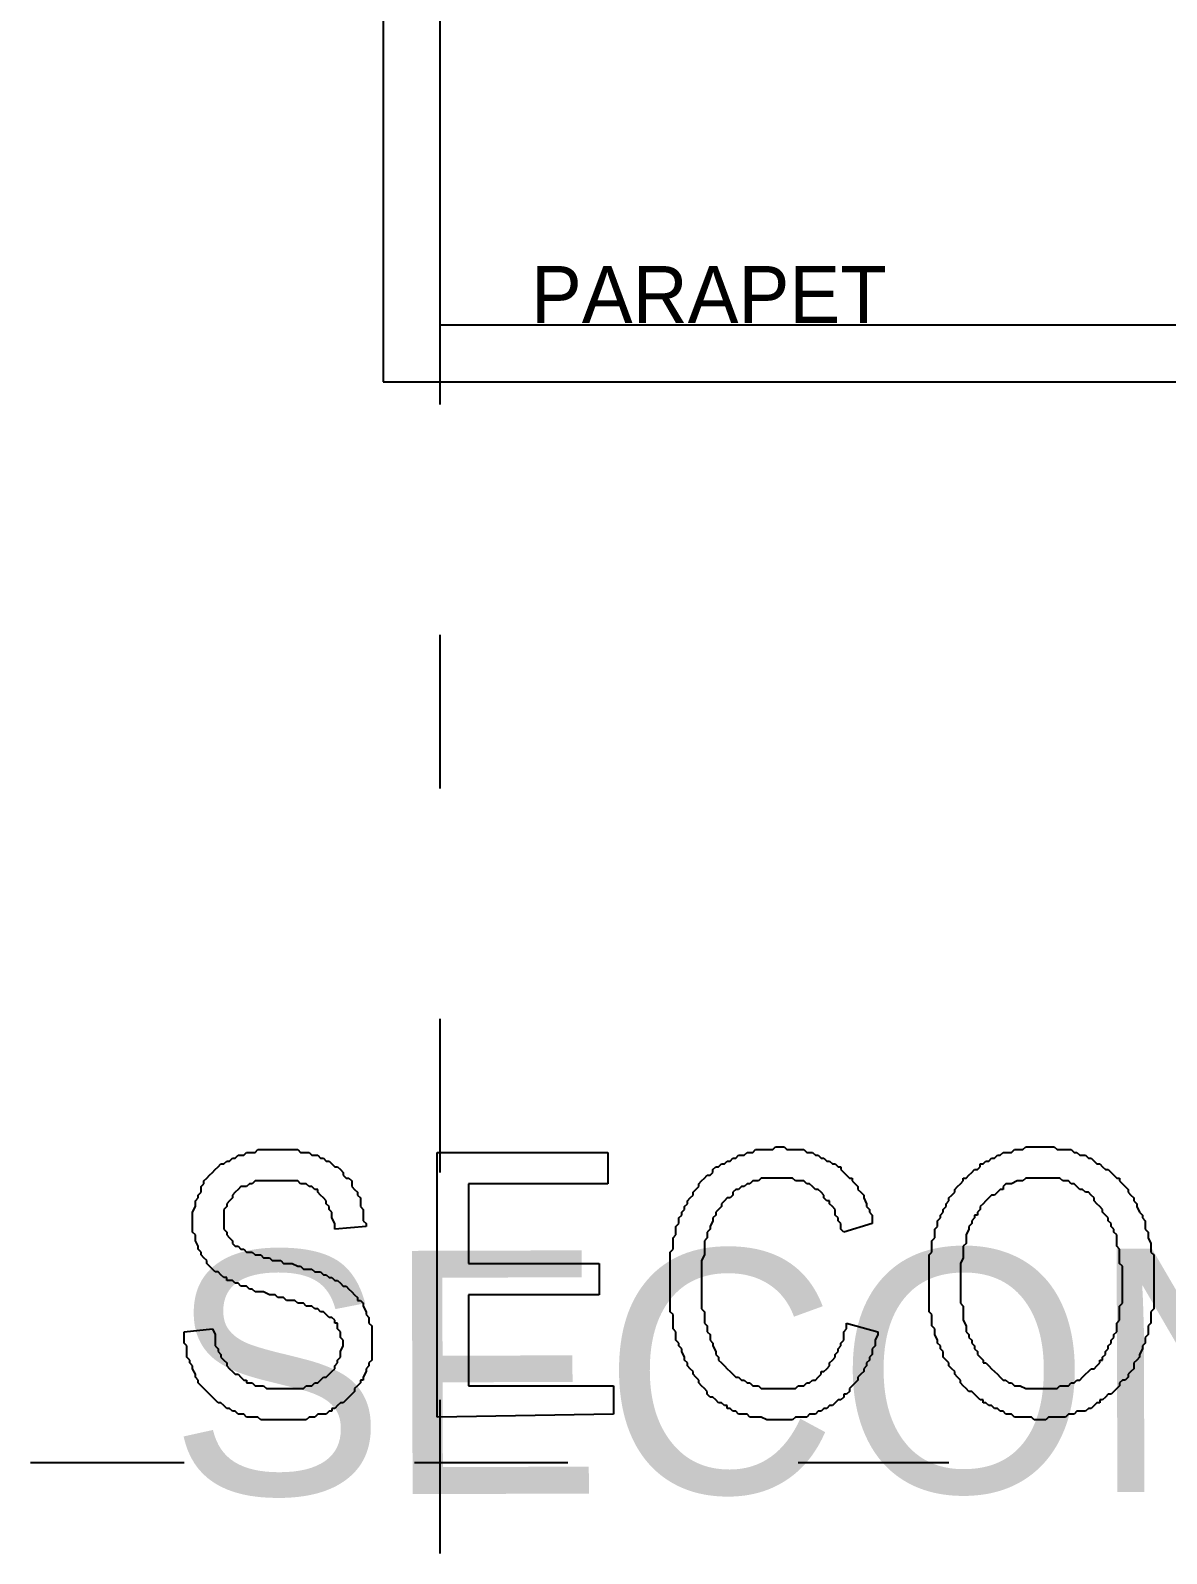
# Model space of a CAD drawing. Header units: millimetres. Extents: x 30 to 56197, y -4580 to 38782.
# Drawn here: x 4839 to 7190, y 5965 to 9116 of the extents above; entities that cross this region are included whole.
import ezdxf

# ---------------------------------------------------------------- set-up
doc = ezdxf.new("R2010")
doc.units = ezdxf.units.MM
doc.layers.add('A-ARCH-REF', color=8, linetype='CONTINUOUS')

msp = doc.modelspace()

# ---------------------------------------------------------------- linework, layer by layer
at = {"layer": 'A-ARCH-REF'}
for p, q in [((5568.5, 9442.4), (5568.5, 8389.1)), ((5686.2, 9442.4), (5686.2, 8506.8)), ((5686.2, 8659.8), (5686.2, 8342)), ((5686.2, 8506.8), (9387.5, 8506.8)), ((5568.5, 8389.1), (9511, 8389.1)), ((5686.2, 7865.4), (5686.2, 7547.6)), ((5686.2, 7071), (5686.2, 6753.3)), ((6374.7, 6800.3), (6380.6, 6806.2)), ((6380.6, 6806.2), (6386.5, 6806.2)), ((6386.5, 6806.2), (6392.3, 6806.2)), ((6392.3, 6806.2), (6398.2, 6806.2)), ((6398.2, 6806.2), (6404.1, 6800.3)), ((6892.5, 6800.3), (6898.4, 6806.2)), ((6898.4, 6806.2), (6904.3, 6806.2)), ((6904.3, 6806.2), (6916.1, 6806.2)), ((6916.1, 6806.2), (6921.9, 6806.2)), ((6921.9, 6806.2), (6927.8, 6806.2)), ((6927.8, 6806.2), (6939.6, 6806.2)), ((6939.6, 6806.2), (6945.5, 6806.2)), ((6945.5, 6806.2), (6951.4, 6806.2)), ((6951.4, 6806.2), (6957.2, 6806.2)), ((6957.2, 6806.2), (6963.1, 6800.3)), ((5239, 6770.9), (5244.9, 6776.8)), ((5244.9, 6776.8), (5250.8, 6776.8)), ((5250.8, 6776.8), (5256.7, 6782.7)), ((5256.7, 6782.7), (5262.6, 6782.7)), ((5262.6, 6782.7), (5268.4, 6788.6)), ((5268.4, 6788.6), (5274.3, 6788.6)), ((5274.3, 6788.6), (5280.2, 6788.6)), ((5280.2, 6788.6), (5286.1, 6794.4)), ((5286.1, 6794.4), (5292, 6794.4)), ((5292, 6794.4), (5303.7, 6794.4)), ((5303.7, 6794.4), (5309.6, 6800.3)), ((5309.6, 6800.3), (5315.5, 6800.3)), ((5315.5, 6800.3), (5321.4, 6800.3)), ((5321.4, 6800.3), (5327.3, 6800.3)), ((5327.3, 6800.3), (5333.2, 6800.3)), ((5333.2, 6800.3), (5344.9, 6800.3)), ((5344.9, 6800.3), (5356.7, 6800.3)), ((5356.7, 6800.3), (5362.6, 6800.3)), ((5362.6, 6800.3), (5368.5, 6800.3)), ((5368.5, 6800.3), (5374.4, 6800.3)), ((5374.4, 6800.3), (5380.2, 6800.3)), ((5380.2, 6800.3), (5392, 6800.3)), ((5392, 6800.3), (5397.9, 6794.4)), ((5397.9, 6794.4), (5403.8, 6794.4)), ((5403.8, 6794.4), (5409.7, 6794.4)), ((5409.7, 6794.4), (5415.5, 6794.4)), ((5415.5, 6794.4), (5421.4, 6788.6)), ((5421.4, 6788.6), (5427.3, 6788.6)), ((5427.3, 6788.6), (5433.2, 6788.6)), ((5433.2, 6788.6), (5439.1, 6782.7)), ((5439.1, 6782.7), (5445, 6782.7)), ((5445, 6782.7), (5450.9, 6776.8)), ((5450.9, 6776.8), (5456.7, 6776.8)), ((5456.7, 6776.8), (5462.6, 6770.9)), ((5680.3, 6247.2), (5680.3, 6794.4)), ((5680.3, 6794.4), (6033.4, 6794.4)), ((6033.4, 6794.4), (6033.4, 6729.7)), ((6274.7, 6770.9), (6280.5, 6776.8)), ((6280.5, 6776.8), (6286.4, 6776.8)), ((6286.4, 6776.8), (6292.3, 6782.7)), ((6292.3, 6782.7), (6298.2, 6782.7)), ((6298.2, 6782.7), (6304.1, 6788.6)), ((6304.1, 6788.6), (6310, 6788.6)), ((6310, 6788.6), (6315.9, 6788.6)), ((6315.9, 6788.6), (6321.7, 6794.4)), ((6321.7, 6794.4), (6327.6, 6794.4)), ((6327.6, 6794.4), (6333.5, 6794.4)), ((6333.5, 6794.4), (6339.4, 6800.3)), ((6339.4, 6800.3), (6345.3, 6800.3)), ((6345.3, 6800.3), (6351.2, 6800.3)), ((6351.2, 6800.3), (6362.9, 6800.3)), ((6362.9, 6800.3), (6368.8, 6800.3)), ((6368.8, 6800.3), (6374.7, 6800.3)), ((6404.1, 6800.3), (6410, 6800.3)), ((6410, 6800.3), (6421.8, 6800.3)), ((6421.8, 6800.3), (6427.7, 6800.3)), ((6427.7, 6800.3), (6433.5, 6800.3)), ((6433.5, 6800.3), (6439.4, 6800.3)), ((6439.4, 6800.3), (6445.3, 6794.4)), ((6445.3, 6794.4), (6451.2, 6794.4)), ((6451.2, 6794.4), (6457.1, 6794.4)), ((6457.1, 6794.4), (6463, 6788.6)), ((6463, 6788.6), (6468.8, 6788.6)), ((6468.8, 6788.6), (6474.7, 6782.7)), ((6474.7, 6782.7), (6480.6, 6782.7)), ((6480.6, 6782.7), (6486.5, 6776.8)), ((6486.5, 6776.8), (6492.4, 6776.8)), ((6492.4, 6776.8), (6498.3, 6770.9)), ((6810.1, 6770.9), (6816, 6776.8)), ((6816, 6776.8), (6821.9, 6776.8)), ((6821.9, 6776.8), (6827.8, 6782.7)), ((6827.8, 6782.7), (6833.7, 6782.7)), ((6833.7, 6782.7), (6839.6, 6788.6)), ((6839.6, 6788.6), (6845.4, 6788.6)), ((6845.4, 6788.6), (6851.3, 6794.4)), ((6851.3, 6794.4), (6857.2, 6794.4)), ((6857.2, 6794.4), (6869, 6794.4)), ((6869, 6794.4), (6874.9, 6800.3)), ((6874.9, 6800.3), (6880.7, 6800.3)), ((6880.7, 6800.3), (6886.6, 6800.3)), ((6886.6, 6800.3), (6892.5, 6800.3)), ((6963.1, 6800.3), (6969, 6800.3)), ((6969, 6800.3), (6980.8, 6800.3)), ((6980.8, 6800.3), (6986.7, 6800.3)), ((6986.7, 6800.3), (6992.5, 6800.3)), ((6992.5, 6800.3), (6998.4, 6794.4)), ((6998.4, 6794.4), (7004.3, 6794.4)), ((7004.3, 6794.4), (7010.2, 6788.6)), ((7010.2, 6788.6), (7016.1, 6788.6)), ((7016.1, 6788.6), (7022, 6788.6)), ((7022, 6788.6), (7027.9, 6782.7)), ((7027.9, 6782.7), (7033.7, 6782.7)), ((7033.7, 6782.7), (7039.6, 6776.8)), ((7039.6, 6776.8), (7045.5, 6770.9)), ((5203.7, 6741.5), (5209.6, 6747.4)), ((5209.6, 6747.4), (5215.5, 6753.3)), ((5215.5, 6753.3), (5221.4, 6759.1)), ((5221.4, 6759.1), (5227.2, 6765)), ((5227.2, 6765), (5233.1, 6770.9)), ((5233.1, 6770.9), (5239, 6770.9)), ((5462.6, 6770.9), (5468.5, 6765)), ((5468.5, 6765), (5474.4, 6765)), ((5474.4, 6765), (5480.3, 6759.1)), ((5480.3, 6759.1), (5486.2, 6753.3)), ((5486.2, 6753.3), (5486.2, 6747.4)), ((5486.2, 6747.4), (5492, 6741.5)), ((6233.5, 6741.5), (6239.4, 6747.4)), ((6239.4, 6747.4), (6245.2, 6747.4)), ((6245.2, 6747.4), (6251.1, 6753.3)), ((6251.1, 6759.1), (6257, 6765)), ((6251.1, 6753.3), (6251.1, 6759.1)), ((6257, 6765), (6262.9, 6765)), ((6262.9, 6765), (6268.8, 6770.9)), ((6268.8, 6770.9), (6274.7, 6770.9)), ((6498.3, 6770.9), (6504.1, 6770.9)), ((6504.1, 6770.9), (6510, 6765)), ((6510, 6765), (6515.9, 6765)), ((6515.9, 6765), (6515.9, 6759.1)), ((6515.9, 6759.1), (6521.8, 6753.3)), ((6521.8, 6753.3), (6527.7, 6747.4)), ((6527.7, 6747.4), (6533.6, 6741.5)), ((6774.8, 6741.5), (6780.7, 6747.4)), ((6780.7, 6747.4), (6786.6, 6753.3)), ((6786.6, 6753.3), (6792.5, 6759.1)), ((6792.5, 6759.1), (6798.4, 6759.1)), ((6798.4, 6759.1), (6804.3, 6765)), ((6804.3, 6765), (6804.3, 6770.9)), ((6804.3, 6770.9), (6810.1, 6770.9)), ((7045.5, 6770.9), (7051.4, 6770.9)), ((7051.4, 6770.9), (7057.3, 6765)), ((7057.3, 6765), (7063.2, 6759.1)), ((7063.2, 6759.1), (7069, 6759.1)), ((7069, 6759.1), (7074.9, 6753.3)), ((7074.9, 6753.3), (7080.8, 6747.4)), ((7080.8, 6747.4), (7086.7, 6741.5)), ((5186.1, 6706.2), (5191.9, 6712.1)), ((5191.9, 6723.8), (5197.8, 6729.7)), ((5191.9, 6712.1), (5191.9, 6723.8)), ((5197.8, 6735.6), (5203.7, 6741.5)), ((5197.8, 6729.7), (5197.8, 6735.6)), ((5262.6, 6712.1), (5256.7, 6706.2)), ((5268.4, 6717.9), (5262.6, 6712.1)), ((5274.3, 6723.8), (5268.4, 6717.9)), ((5280.2, 6723.8), (5274.3, 6723.8)), ((5286.1, 6723.8), (5280.2, 6723.8)), ((5292, 6729.7), (5286.1, 6723.8)), ((5297.9, 6729.7), (5292, 6729.7)), ((5303.7, 6735.6), (5297.9, 6729.7)), ((5309.6, 6735.6), (5303.7, 6735.6)), ((5315.5, 6735.6), (5309.6, 6735.6)), ((5327.3, 6735.6), (5315.5, 6735.6)), ((5333.2, 6735.6), (5327.3, 6735.6)), ((5339.1, 6735.6), (5333.2, 6735.6)), ((5350.8, 6735.6), (5339.1, 6735.6)), ((5356.7, 6735.6), (5350.8, 6735.6)), ((5362.6, 6735.6), (5356.7, 6735.6)), ((5368.5, 6735.6), (5362.6, 6735.6)), ((5380.2, 6735.6), (5368.5, 6735.6)), ((5386.1, 6735.6), (5380.2, 6735.6)), ((5392, 6735.6), (5386.1, 6735.6)), ((5397.9, 6729.7), (5392, 6735.6)), ((5403.8, 6729.7), (5397.9, 6729.7)), ((5409.7, 6729.7), (5403.8, 6729.7)), ((5415.5, 6723.8), (5409.7, 6729.7)), ((5421.4, 6723.8), (5415.5, 6723.8)), ((5427.3, 6717.9), (5421.4, 6723.8)), ((5433.2, 6717.9), (5427.3, 6717.9)), ((5433.2, 6712.1), (5433.2, 6717.9)), ((5439.1, 6706.2), (5433.2, 6712.1)), ((5492, 6741.5), (5497.9, 6741.5)), ((5497.9, 6741.5), (5503.8, 6735.6)), ((5503.8, 6735.6), (5503.8, 6729.7)), ((5503.8, 6729.7), (5503.8, 6723.8)), ((5503.8, 6723.8), (5509.7, 6717.9)), ((5509.7, 6717.9), (5515.6, 6712.1)), ((5515.6, 6712.1), (5515.6, 6706.2)), ((6033.4, 6729.7), (5745.1, 6729.7)), ((5745.1, 6729.7), (5745.1, 6565)), ((6209.9, 6712.1), (6215.8, 6717.9)), ((6209.9, 6706.2), (6209.9, 6712.1)), ((6215.8, 6717.9), (6221.7, 6723.8)), ((6221.7, 6729.7), (6227.6, 6735.6)), ((6221.7, 6723.8), (6221.7, 6729.7)), ((6227.6, 6735.6), (6233.5, 6741.5)), ((6298.2, 6717.9), (6292.3, 6712.1)), ((6292.3, 6712.1), (6292.3, 6706.2)), ((6304.1, 6717.9), (6298.2, 6717.9)), ((6310, 6723.8), (6304.1, 6717.9)), ((6315.9, 6723.8), (6310, 6723.8)), ((6321.7, 6729.7), (6315.9, 6723.8)), ((6327.6, 6729.7), (6321.7, 6729.7)), ((6333.5, 6735.6), (6327.6, 6729.7)), ((6339.4, 6735.6), (6333.5, 6735.6)), ((6345.3, 6735.6), (6339.4, 6735.6)), ((6351.2, 6741.5), (6345.3, 6735.6)), ((6362.9, 6741.5), (6351.2, 6741.5)), ((6368.8, 6741.5), (6362.9, 6741.5)), ((6374.7, 6741.5), (6368.8, 6741.5)), ((6380.6, 6741.5), (6374.7, 6741.5)), ((6386.5, 6741.5), (6380.6, 6741.5)), ((6398.2, 6741.5), (6386.5, 6741.5)), ((6404.1, 6741.5), (6398.2, 6741.5)), ((6410, 6741.5), (6404.1, 6741.5)), ((6415.9, 6741.5), (6410, 6741.5)), ((6421.8, 6735.6), (6415.9, 6741.5)), ((6427.7, 6735.6), (6421.8, 6735.6)), ((6439.4, 6735.6), (6427.7, 6735.6)), ((6445.3, 6729.7), (6439.4, 6735.6)), ((6451.2, 6729.7), (6445.3, 6729.7)), ((6457.1, 6723.8), (6451.2, 6729.7)), ((6463, 6717.9), (6457.1, 6723.8)), ((6468.8, 6717.9), (6463, 6717.9)), ((6474.7, 6712.1), (6468.8, 6717.9)), ((6480.6, 6706.2), (6474.7, 6712.1)), ((6533.6, 6741.5), (6539.5, 6741.5)), ((6539.5, 6741.5), (6539.5, 6735.6)), ((6539.5, 6735.6), (6545.3, 6729.7)), ((6545.3, 6729.7), (6551.2, 6723.8)), ((6551.2, 6723.8), (6551.2, 6717.9)), ((6551.2, 6717.9), (6557.1, 6712.1)), ((6557.1, 6712.1), (6563, 6706.2)), ((6745.4, 6706.2), (6751.3, 6712.1)), ((6751.3, 6717.9), (6757.2, 6723.8)), ((6751.3, 6712.1), (6751.3, 6717.9)), ((6757.2, 6723.8), (6763.1, 6729.7)), ((6763.1, 6729.7), (6768.9, 6735.6)), ((6768.9, 6735.6), (6768.9, 6741.5)), ((6768.9, 6741.5), (6774.8, 6741.5)), ((6839.6, 6712.1), (6833.7, 6706.2)), ((6845.4, 6717.9), (6839.6, 6712.1)), ((6851.3, 6717.9), (6845.4, 6717.9)), ((6857.2, 6729.7), (6851.3, 6723.8)), ((6851.3, 6723.8), (6851.3, 6717.9)), ((6863.1, 6729.7), (6857.2, 6729.7)), ((6869, 6729.7), (6863.1, 6729.7)), ((6880.7, 6735.6), (6869, 6729.7)), ((6886.6, 6735.6), (6880.7, 6735.6)), ((6892.5, 6735.6), (6886.6, 6735.6)), ((6898.4, 6741.5), (6892.5, 6735.6)), ((6904.3, 6741.5), (6898.4, 6741.5)), ((6910.2, 6741.5), (6904.3, 6741.5)), ((6916.1, 6741.5), (6910.2, 6741.5)), ((6921.9, 6741.5), (6916.1, 6741.5)), ((6927.8, 6741.5), (6921.9, 6741.5)), ((6933.7, 6741.5), (6927.8, 6741.5)), ((6939.6, 6741.5), (6933.7, 6741.5)), ((6951.4, 6741.5), (6939.6, 6741.5)), ((6957.2, 6741.5), (6951.4, 6741.5)), ((6963.1, 6741.5), (6957.2, 6741.5)), ((6969, 6741.5), (6963.1, 6741.5)), ((6974.9, 6735.6), (6969, 6741.5)), ((6980.8, 6735.6), (6974.9, 6735.6)), ((6986.7, 6735.6), (6980.8, 6735.6)), ((6992.5, 6729.7), (6986.7, 6735.6)), ((6998.4, 6729.7), (6992.5, 6729.7)), ((7004.3, 6723.8), (6998.4, 6729.7)), ((7010.2, 6717.9), (7004.3, 6723.8)), ((7016.1, 6717.9), (7010.2, 6717.9)), ((7022, 6712.1), (7016.1, 6717.9)), ((7027.9, 6712.1), (7022, 6712.1)), ((7033.7, 6706.2), (7027.9, 6712.1)), ((7086.7, 6741.5), (7092.6, 6741.5)), ((7092.6, 6741.5), (7092.6, 6735.6)), ((7092.6, 6735.6), (7098.5, 6729.7)), ((7098.5, 6729.7), (7104.4, 6723.8)), ((7104.4, 6723.8), (7110.2, 6717.9)), ((7110.2, 6717.9), (7110.2, 6712.1)), ((7110.2, 6712.1), (7116.1, 6706.2)), ((5174.3, 6670.9), (5180.2, 6682.6)), ((5180.2, 6694.4), (5186.1, 6700.3)), ((5180.2, 6688.5), (5180.2, 6694.4)), ((5180.2, 6682.6), (5180.2, 6688.5)), ((5186.1, 6700.3), (5186.1, 6706.2)), ((5244.9, 6682.6), (5239, 6676.8)), ((5250.8, 6694.4), (5244.9, 6688.5)), ((5244.9, 6688.5), (5244.9, 6682.6)), ((5256.7, 6700.3), (5250.8, 6694.4)), ((5256.7, 6706.2), (5256.7, 6700.3)), ((5445, 6700.3), (5439.1, 6706.2)), ((5450.9, 6694.4), (5445, 6700.3)), ((5450.9, 6688.5), (5450.9, 6694.4)), ((5456.7, 6682.6), (5450.9, 6688.5)), ((5456.7, 6676.8), (5456.7, 6682.6)), ((5515.6, 6706.2), (5521.5, 6700.3)), ((5521.5, 6700.3), (5521.5, 6694.4)), ((5521.5, 6694.4), (5521.5, 6682.6)), ((5521.5, 6682.6), (5527.4, 6676.8)), ((6192.3, 6682.6), (6198.2, 6688.5)), ((6192.3, 6676.8), (6192.3, 6682.6)), ((6198.2, 6694.4), (6204, 6700.3)), ((6198.2, 6688.5), (6198.2, 6694.4)), ((6204, 6700.3), (6209.9, 6706.2)), ((6268.8, 6682.6), (6262.9, 6676.8)), ((6274.7, 6694.4), (6268.8, 6688.5)), ((6268.8, 6688.5), (6268.8, 6682.6)), ((6280.5, 6700.3), (6274.7, 6694.4)), ((6286.4, 6700.3), (6280.5, 6700.3)), ((6292.3, 6706.2), (6286.4, 6700.3)), ((6480.6, 6700.3), (6480.6, 6706.2)), ((6486.5, 6694.4), (6480.6, 6700.3)), ((6492.4, 6694.4), (6486.5, 6694.4)), ((6492.4, 6688.5), (6492.4, 6694.4)), ((6498.3, 6682.6), (6492.4, 6688.5)), ((6504.1, 6676.8), (6498.3, 6682.6)), ((6563, 6706.2), (6563, 6700.3)), ((6563, 6700.3), (6568.9, 6688.5)), ((6568.9, 6688.5), (6568.9, 6682.6)), ((6568.9, 6682.6), (6574.8, 6676.8)), ((6727.8, 6676.8), (6733.6, 6682.6)), ((6733.6, 6688.5), (6739.5, 6694.4)), ((6733.6, 6682.6), (6733.6, 6688.5)), ((6739.5, 6700.3), (6745.4, 6706.2)), ((6739.5, 6694.4), (6739.5, 6700.3)), ((6810.1, 6688.5), (6804.3, 6682.6)), ((6804.3, 6682.6), (6804.3, 6676.8)), ((6816, 6694.4), (6810.1, 6688.5)), ((6821.9, 6700.3), (6816, 6694.4)), ((6827.8, 6706.2), (6821.9, 6700.3)), ((6833.7, 6706.2), (6827.8, 6706.2)), ((7039.6, 6700.3), (7033.7, 6706.2)), ((7039.6, 6694.4), (7039.6, 6700.3)), ((7045.5, 6688.5), (7039.6, 6694.4)), ((7051.4, 6682.6), (7045.5, 6688.5)), ((7057.3, 6676.8), (7051.4, 6682.6)), ((7116.1, 6706.2), (7122, 6700.3)), ((7122, 6700.3), (7122, 6694.4)), ((7122, 6694.4), (7127.9, 6688.5)), ((7127.9, 6688.5), (7127.9, 6682.6)), ((7127.9, 6682.6), (7133.8, 6670.9)), ((5174.3, 6665), (5174.3, 6670.9)), ((5174.3, 6659.1), (5174.3, 6665)), ((5174.3, 6653.2), (5174.3, 6659.1)), ((5174.3, 6647.3), (5174.3, 6653.2)), ((5239, 6676.8), (5239, 6670.9)), ((5239, 6670.9), (5239, 6665)), ((5239, 6665), (5239, 6659.1)), ((5239, 6659.1), (5239, 6653.2)), ((5239, 6653.2), (5239, 6647.3)), ((5462.6, 6670.9), (5456.7, 6676.8)), ((5462.6, 6665), (5462.6, 6670.9)), ((5462.6, 6659.1), (5462.6, 6665)), ((5468.5, 6647.3), (5462.6, 6659.1)), ((5527.4, 6676.8), (5527.4, 6670.9)), ((5527.4, 6670.9), (5527.4, 6665)), ((5527.4, 6665), (5527.4, 6653.2)), ((5527.4, 6653.2), (5533.2, 6647.3)), ((6180.5, 6659.1), (6186.4, 6665)), ((6180.5, 6653.2), (6180.5, 6659.1)), ((6180.5, 6647.3), (6180.5, 6653.2)), ((6186.4, 6670.9), (6192.3, 6676.8)), ((6186.4, 6665), (6186.4, 6670.9)), ((6251.1, 6653.2), (6245.2, 6641.5)), ((6257, 6665), (6251.1, 6659.1)), ((6251.1, 6659.1), (6251.1, 6653.2)), ((6262.9, 6676.8), (6257, 6670.9)), ((6257, 6670.9), (6257, 6665)), ((6504.1, 6665), (6504.1, 6676.8)), ((6510, 6659.1), (6504.1, 6665)), ((6510, 6653.2), (6510, 6659.1)), ((6515.9, 6647.3), (6510, 6653.2)), ((6574.8, 6676.8), (6574.8, 6670.9)), ((6574.8, 6670.9), (6580.6, 6665)), ((6580.6, 6665), (6580.6, 6653.2)), ((6580.6, 6653.2), (6580.6, 6647.3)), ((6716, 6653.2), (6721.9, 6659.1)), ((6716, 6647.3), (6716, 6653.2)), ((6721.9, 6665), (6727.8, 6670.9)), ((6721.9, 6659.1), (6721.9, 6665)), ((6727.8, 6670.9), (6727.8, 6676.8)), ((6792.5, 6659.1), (6786.6, 6653.2)), ((6786.6, 6653.2), (6786.6, 6647.3)), ((6798.4, 6665), (6792.5, 6665)), ((6792.5, 6665), (6792.5, 6659.1)), ((6804.3, 6676.8), (6798.4, 6670.9)), ((6798.4, 6670.9), (6798.4, 6665)), ((7057.3, 6670.9), (7057.3, 6676.8)), ((7063.2, 6665), (7057.3, 6670.9)), ((7069, 6659.1), (7063.2, 6665)), ((7069, 6653.2), (7069, 6659.1)), ((7074.9, 6647.3), (7069, 6653.2)), ((7133.8, 6670.9), (7139.7, 6665)), ((7139.7, 6665), (7139.7, 6659.1)), ((7139.7, 6659.1), (7145.5, 6653.2)), ((7145.5, 6653.2), (7145.5, 6641.5)), ((5174.3, 6641.5), (5174.3, 6647.3)), ((5174.3, 6629.7), (5174.3, 6641.5)), ((5180.2, 6623.8), (5174.3, 6629.7)), ((5180.2, 6617.9), (5180.2, 6623.8)), ((5180.2, 6612), (5180.2, 6617.9)), ((5239, 6647.3), (5239, 6641.5)), ((5239, 6641.5), (5239, 6635.6)), ((5239, 6635.6), (5244.9, 6629.7)), ((5244.9, 6629.7), (5244.9, 6623.8)), ((5244.9, 6623.8), (5250.8, 6617.9)), ((5250.8, 6617.9), (5256.7, 6612)), ((5468.5, 6641.5), (5468.5, 6647.3)), ((5533.2, 6641.5), (5468.5, 6635.6)), ((5468.5, 6635.6), (5468.5, 6641.5)), ((5533.2, 6647.3), (5533.2, 6641.5)), ((6168.7, 6617.9), (6174.6, 6623.8)), ((6168.7, 6612), (6168.7, 6617.9)), ((6174.6, 6641.5), (6180.5, 6647.3)), ((6174.6, 6629.7), (6174.6, 6641.5)), ((6174.6, 6623.8), (6174.6, 6629.7)), ((6239.4, 6617.9), (6233.5, 6612)), ((6245.2, 6635.6), (6239.4, 6629.7)), ((6239.4, 6629.7), (6239.4, 6623.8)), ((6239.4, 6623.8), (6239.4, 6617.9)), ((6245.2, 6641.5), (6245.2, 6635.6)), ((6515.9, 6635.6), (6515.9, 6647.3)), ((6521.8, 6629.7), (6515.9, 6635.6)), ((6580.6, 6647.3), (6521.8, 6629.7)), ((6704.2, 6612), (6710.1, 6617.9)), ((6710.1, 6635.6), (6716, 6641.5)), ((6710.1, 6623.8), (6710.1, 6635.6)), ((6710.1, 6617.9), (6710.1, 6623.8)), ((6716, 6641.5), (6716, 6647.3)), ((6780.7, 6635.6), (6774.8, 6623.8)), ((6774.8, 6623.8), (6774.8, 6617.9)), ((6774.8, 6617.9), (6774.8, 6612)), ((6786.6, 6647.3), (6780.7, 6641.5)), ((6780.7, 6641.5), (6780.7, 6635.6)), ((7074.9, 6641.5), (7074.9, 6647.3)), ((7080.8, 6635.6), (7074.9, 6641.5)), ((7080.8, 6629.7), (7080.8, 6635.6)), ((7086.7, 6623.8), (7080.8, 6629.7)), ((7086.7, 6617.9), (7086.7, 6623.8)), ((7086.7, 6606.1), (7086.7, 6617.9)), ((7145.5, 6641.5), (7145.5, 6635.6)), ((7145.5, 6635.6), (7151.4, 6629.7)), ((7151.4, 6629.7), (7151.4, 6623.8)), ((7151.4, 6623.8), (7151.4, 6617.9)), ((7151.4, 6617.9), (7157.3, 6606.1)), ((5186.1, 6600.3), (5180.2, 6612)), ((5186.1, 6594.4), (5186.1, 6600.3)), ((5191.9, 6588.5), (5186.1, 6594.4)), ((5191.9, 6582.6), (5191.9, 6588.5)), ((5256.7, 6612), (5256.7, 6606.1)), ((5256.7, 6606.1), (5262.6, 6600.3)), ((5262.6, 6600.3), (5268.4, 6600.3)), ((5268.4, 6600.3), (5274.3, 6594.4)), ((5274.3, 6594.4), (5280.2, 6594.4)), ((5280.2, 6594.4), (5286.1, 6588.5)), ((5286.1, 6588.5), (5292, 6588.5)), ((5292, 6588.5), (5297.9, 6588.5)), ((5297.9, 6588.5), (5303.7, 6582.6)), ((6162.9, 6588.5), (6168.7, 6594.4)), ((6162.9, 6582.6), (6162.9, 6588.5)), ((6168.7, 6606.1), (6168.7, 6612)), ((6168.7, 6594.4), (6168.7, 6606.1)), ((6233.5, 6612), (6233.5, 6600.3)), ((6233.5, 6600.3), (6233.5, 6594.4)), ((6233.5, 6594.4), (6233.5, 6588.5)), ((6233.5, 6588.5), (6233.5, 6582.6)), ((6698.3, 6582.6), (6704.2, 6588.5)), ((6704.2, 6606.1), (6704.2, 6612)), ((6704.2, 6600.3), (6704.2, 6606.1)), ((6704.2, 6588.5), (6704.2, 6600.3)), ((6774.8, 6606.1), (6768.9, 6600.3)), ((6768.9, 6600.3), (6768.9, 6588.5)), ((6768.9, 6588.5), (6768.9, 6582.6)), ((6774.8, 6612), (6774.8, 6606.1)), ((7086.7, 6600.3), (7086.7, 6606.1)), ((7092.6, 6594.4), (7086.7, 6600.3)), ((7092.6, 6588.5), (7092.6, 6594.4)), ((7092.6, 6576.7), (7092.6, 6588.5)), ((7157.3, 6606.1), (7157.3, 6600.3)), ((7157.3, 6600.3), (7157.3, 6594.4)), ((7157.3, 6594.4), (7157.3, 6588.5)), ((7157.3, 6588.5), (7163.2, 6582.6)), ((5197.8, 6576.7), (5191.9, 6582.6)), ((5203.7, 6570.8), (5197.8, 6576.7)), ((5203.7, 6565), (5203.7, 6570.8)), ((5209.6, 6559.1), (5203.7, 6565)), ((5215.5, 6553.2), (5209.6, 6559.1)), ((5303.7, 6582.6), (5315.5, 6582.6)), ((5315.5, 6582.6), (5321.4, 6576.7)), ((5321.4, 6576.7), (5333.2, 6576.7)), ((5333.2, 6576.7), (5339.1, 6570.8)), ((5339.1, 6570.8), (5350.8, 6570.8)), ((5350.8, 6570.8), (5356.7, 6570.8)), ((5356.7, 6570.8), (5362.6, 6565)), ((5362.6, 6565), (5374.4, 6565)), ((5374.4, 6565), (5380.2, 6565)), ((5380.2, 6565), (5392, 6559.1)), ((5392, 6559.1), (5397.9, 6559.1)), ((5397.9, 6559.1), (5403.8, 6553.2)), ((5745.1, 6565), (6015.7, 6565)), ((6015.7, 6565), (6015.7, 6500.2)), ((6162.9, 6576.7), (6162.9, 6582.6)), ((6162.9, 6565), (6162.9, 6576.7)), ((6162.9, 6559.1), (6162.9, 6565)), ((6162.9, 6553.2), (6162.9, 6559.1)), ((6233.5, 6582.6), (6227.6, 6570.8)), ((6227.6, 6570.8), (6227.6, 6565)), ((6227.6, 6565), (6227.6, 6559.1)), ((6227.6, 6559.1), (6227.6, 6553.2)), ((6698.3, 6576.7), (6698.3, 6582.6)), ((6698.3, 6565), (6698.3, 6576.7)), ((6698.3, 6559.1), (6698.3, 6565)), ((6698.3, 6553.2), (6698.3, 6559.1)), ((6768.9, 6576.7), (6763.1, 6565)), ((6763.1, 6565), (6763.1, 6559.1)), ((6763.1, 6559.1), (6763.1, 6547.3)), ((6768.9, 6582.6), (6768.9, 6576.7)), ((7092.6, 6570.8), (7092.6, 6576.7)), ((7092.6, 6565), (7092.6, 6570.8)), ((7098.5, 6559.1), (7092.6, 6565)), ((7098.5, 6547.3), (7098.5, 6559.1)), ((7163.2, 6582.6), (7163.2, 6570.8)), ((7163.2, 6570.8), (7163.2, 6565)), ((7163.2, 6565), (7163.2, 6559.1)), ((7163.2, 6559.1), (7163.2, 6547.3)), ((5221.4, 6547.3), (5215.5, 6553.2)), ((5227.2, 6547.3), (5221.4, 6547.3)), ((5233.1, 6541.4), (5227.2, 6547.3)), ((5239, 6535.5), (5233.1, 6541.4)), ((5244.9, 6535.5), (5239, 6535.5)), ((5244.9, 6529.6), (5244.9, 6535.5)), ((5250.8, 6529.6), (5244.9, 6529.6)), ((5256.7, 6529.6), (5250.8, 6529.6)), ((5262.6, 6523.8), (5256.7, 6529.6)), ((5268.4, 6523.8), (5262.6, 6523.8)), ((5274.3, 6517.9), (5268.4, 6523.8)), ((5403.8, 6553.2), (5409.7, 6553.2)), ((5409.7, 6553.2), (5421.4, 6553.2)), ((5421.4, 6553.2), (5427.3, 6547.3)), ((5427.3, 6547.3), (5433.2, 6547.3)), ((5433.2, 6547.3), (5439.1, 6547.3)), ((5439.1, 6547.3), (5445, 6541.4)), ((5445, 6541.4), (5450.9, 6541.4)), ((5450.9, 6541.4), (5456.7, 6535.5)), ((5456.7, 6535.5), (5462.6, 6535.5)), ((5462.6, 6535.5), (5468.5, 6529.6)), ((5468.5, 6529.6), (5474.4, 6529.6)), ((5474.4, 6529.6), (5480.3, 6523.8)), ((5480.3, 6523.8), (5486.2, 6517.9)), ((6162.9, 6541.4), (6162.9, 6553.2)), ((6162.9, 6535.5), (6162.9, 6541.4)), ((6162.9, 6523.8), (6162.9, 6535.5)), ((6162.9, 6517.9), (6162.9, 6523.8)), ((6227.6, 6553.2), (6227.6, 6541.4)), ((6227.6, 6541.4), (6227.6, 6535.5)), ((6227.6, 6535.5), (6227.6, 6529.6)), ((6227.6, 6529.6), (6227.6, 6517.9)), ((6698.3, 6541.4), (6698.3, 6553.2)), ((6698.3, 6535.5), (6698.3, 6541.4)), ((6698.3, 6523.8), (6698.3, 6535.5)), ((6698.3, 6517.9), (6698.3, 6523.8)), ((6763.1, 6547.3), (6763.1, 6541.4)), ((6763.1, 6541.4), (6763.1, 6529.6)), ((6763.1, 6529.6), (6763.1, 6523.8)), ((6763.1, 6523.8), (6763.1, 6517.9)), ((7098.5, 6541.4), (7098.5, 6547.3)), ((7098.5, 6535.5), (7098.5, 6541.4)), ((7098.5, 6523.8), (7098.5, 6535.5)), ((7098.5, 6517.9), (7098.5, 6523.8)), ((7163.2, 6547.3), (7163.2, 6541.4)), ((7163.2, 6541.4), (7163.2, 6535.5)), ((7163.2, 6535.5), (7163.2, 6523.8)), ((7163.2, 6523.8), (7163.2, 6517.9)), ((5280.2, 6517.9), (5274.3, 6517.9)), ((5286.1, 6517.9), (5280.2, 6517.9)), ((5292, 6512), (5286.1, 6517.9)), ((5297.9, 6512), (5292, 6512)), ((5303.7, 6506.1), (5297.9, 6512)), ((5315.5, 6506.1), (5303.7, 6506.1)), ((5321.4, 6506.1), (5315.5, 6506.1)), ((5333.2, 6500.2), (5321.4, 6506.1)), ((5339.1, 6500.2), (5333.2, 6500.2)), ((5344.9, 6500.2), (5339.1, 6500.2)), ((5350.8, 6494.3), (5344.9, 6500.2)), ((5362.6, 6494.3), (5350.8, 6494.3)), ((5368.5, 6488.5), (5362.6, 6494.3)), ((5486.2, 6517.9), (5492, 6517.9)), ((5492, 6517.9), (5497.9, 6512)), ((5497.9, 6512), (5503.8, 6506.1)), ((5503.8, 6506.1), (5509.7, 6500.2)), ((5509.7, 6500.2), (5515.6, 6494.3)), ((5515.6, 6494.3), (5515.6, 6488.5)), ((6015.7, 6500.2), (5745.1, 6500.2)), ((5745.1, 6500.2), (5745.1, 6311.9)), ((6162.9, 6512), (6162.9, 6517.9)), ((6162.9, 6506.1), (6162.9, 6512)), ((6162.9, 6494.3), (6162.9, 6506.1)), ((6162.9, 6488.5), (6162.9, 6494.3)), ((6227.6, 6517.9), (6227.6, 6512)), ((6227.6, 6512), (6227.6, 6500.2)), ((6227.6, 6500.2), (6227.6, 6494.3)), ((6227.6, 6494.3), (6227.6, 6488.5)), ((6698.3, 6512), (6698.3, 6517.9)), ((6698.3, 6506.1), (6698.3, 6512)), ((6698.3, 6494.3), (6698.3, 6506.1)), ((6698.3, 6488.5), (6698.3, 6494.3)), ((6763.1, 6517.9), (6763.1, 6506.1)), ((6763.1, 6506.1), (6763.1, 6500.2)), ((6763.1, 6500.2), (6763.1, 6488.5)), ((7098.5, 6512), (7098.5, 6517.9)), ((7098.5, 6500.2), (7098.5, 6512)), ((7098.5, 6494.3), (7098.5, 6500.2)), ((7098.5, 6482.6), (7098.5, 6494.3)), ((7163.2, 6517.9), (7163.2, 6506.1)), ((7163.2, 6506.1), (7163.2, 6500.2)), ((7163.2, 6500.2), (7163.2, 6494.3)), ((7163.2, 6494.3), (7163.2, 6482.6)), ((5380.2, 6488.5), (5368.5, 6488.5)), ((5386.1, 6488.5), (5380.2, 6488.5)), ((5392, 6482.6), (5386.1, 6488.5)), ((5397.9, 6482.6), (5392, 6482.6)), ((5403.8, 6482.6), (5397.9, 6482.6)), ((5409.7, 6476.7), (5403.8, 6482.6)), ((5415.5, 6476.7), (5409.7, 6476.7)), ((5421.4, 6476.7), (5415.5, 6476.7)), ((5427.3, 6470.8), (5421.4, 6476.7)), ((5433.2, 6470.8), (5427.3, 6470.8)), ((5439.1, 6464.9), (5433.2, 6470.8)), ((5445, 6464.9), (5439.1, 6464.9)), ((5450.9, 6459), (5445, 6464.9)), ((5515.6, 6488.5), (5521.5, 6488.5)), ((5521.5, 6488.5), (5527.4, 6482.6)), ((5527.4, 6482.6), (5527.4, 6476.7)), ((5527.4, 6476.7), (5533.2, 6464.9)), ((5533.2, 6464.9), (5533.2, 6459)), ((6162.9, 6482.6), (6162.9, 6488.5)), ((6162.9, 6470.8), (6162.9, 6482.6)), ((6162.9, 6464.9), (6162.9, 6470.8)), ((6168.7, 6459), (6162.9, 6464.9)), ((6227.6, 6488.5), (6227.6, 6476.7)), ((6227.6, 6476.7), (6227.6, 6470.8)), ((6227.6, 6470.8), (6233.5, 6464.9)), ((6233.5, 6464.9), (6233.5, 6459)), ((6698.3, 6482.6), (6698.3, 6488.5)), ((6698.3, 6470.8), (6698.3, 6482.6)), ((6698.3, 6464.9), (6698.3, 6470.8)), ((6704.2, 6459), (6698.3, 6464.9)), ((6763.1, 6488.5), (6763.1, 6482.6)), ((6763.1, 6482.6), (6768.9, 6476.7)), ((6768.9, 6476.7), (6768.9, 6464.9)), ((6768.9, 6464.9), (6768.9, 6459)), ((7092.6, 6476.7), (7098.5, 6482.6)), ((7092.6, 6470.8), (7092.6, 6476.7)), ((7092.6, 6459), (7092.6, 6470.8)), ((7163.2, 6470.8), (7157.3, 6464.9)), ((7157.3, 6464.9), (7157.3, 6453.2)), ((7163.2, 6482.6), (7163.2, 6476.7)), ((7163.2, 6476.7), (7163.2, 6470.8)), ((5156.6, 6423.7), (5215.5, 6429.6)), ((5215.5, 6429.6), (5221.4, 6417.8)), ((5456.7, 6453.2), (5450.9, 6459)), ((5462.6, 6453.2), (5456.7, 6453.2)), ((5468.5, 6447.3), (5462.6, 6453.2)), ((5468.5, 6441.4), (5468.5, 6447.3)), ((5474.4, 6441.4), (5468.5, 6441.4)), ((5474.4, 6429.6), (5474.4, 6441.4)), ((5480.3, 6423.7), (5474.4, 6429.6)), ((5533.2, 6459), (5539.1, 6453.2)), ((5539.1, 6453.2), (5539.1, 6447.3)), ((5539.1, 6447.3), (5539.1, 6441.4)), ((5539.1, 6441.4), (5545, 6435.5)), ((5545, 6435.5), (5545, 6423.7)), ((6168.7, 6453.2), (6168.7, 6459)), ((6168.7, 6441.4), (6168.7, 6453.2)), ((6168.7, 6435.5), (6168.7, 6441.4)), ((6168.7, 6429.6), (6168.7, 6435.5)), ((6174.6, 6423.7), (6168.7, 6429.6)), ((6233.5, 6459), (6233.5, 6447.3)), ((6233.5, 6447.3), (6233.5, 6441.4)), ((6233.5, 6441.4), (6239.4, 6435.5)), ((6239.4, 6435.5), (6239.4, 6429.6)), ((6239.4, 6429.6), (6239.4, 6423.7)), ((6521.8, 6423.7), (6527.7, 6429.6)), ((6527.7, 6441.4), (6592.4, 6423.7)), ((6527.7, 6429.6), (6527.7, 6441.4)), ((6704.2, 6453.2), (6704.2, 6459)), ((6704.2, 6447.3), (6704.2, 6453.2)), ((6704.2, 6435.5), (6704.2, 6447.3)), ((6710.1, 6429.6), (6704.2, 6435.5)), ((6710.1, 6423.7), (6710.1, 6429.6)), ((6768.9, 6459), (6768.9, 6453.2)), ((6768.9, 6453.2), (6768.9, 6447.3)), ((6768.9, 6447.3), (6774.8, 6435.5)), ((6774.8, 6435.5), (6774.8, 6429.6)), ((6774.8, 6429.6), (6774.8, 6423.7)), ((7086.7, 6441.4), (7092.6, 6447.3)), ((7086.7, 6435.5), (7086.7, 6441.4)), ((7086.7, 6423.7), (7086.7, 6435.5)), ((7092.6, 6453.2), (7092.6, 6459)), ((7092.6, 6447.3), (7092.6, 6453.2)), ((7157.3, 6441.4), (7151.4, 6435.5)), ((7151.4, 6435.5), (7151.4, 6423.7)), ((7157.3, 6453.2), (7157.3, 6447.3)), ((7157.3, 6447.3), (7157.3, 6441.4)), ((5156.6, 6417.8), (5156.6, 6423.7)), ((5156.6, 6406.1), (5156.6, 6417.8)), ((5156.6, 6400.2), (5156.6, 6406.1)), ((5162.5, 6394.3), (5156.6, 6400.2)), ((5221.4, 6417.8), (5221.4, 6412)), ((5221.4, 6412), (5221.4, 6406.1)), ((5221.4, 6406.1), (5221.4, 6394.3)), ((5480.3, 6417.8), (5480.3, 6423.7)), ((5480.3, 6412), (5480.3, 6417.8)), ((5486.2, 6406.1), (5480.3, 6412)), ((5486.2, 6394.3), (5486.2, 6406.1)), ((5545, 6423.7), (5545, 6417.8)), ((5545, 6417.8), (5545, 6412)), ((5545, 6412), (5545, 6400.2)), ((5545, 6400.2), (5545, 6394.3)), ((6174.6, 6417.8), (6174.6, 6423.7)), ((6174.6, 6406.1), (6174.6, 6417.8)), ((6180.5, 6400.2), (6174.6, 6406.1)), ((6180.5, 6394.3), (6180.5, 6400.2)), ((6239.4, 6423.7), (6245.2, 6417.8)), ((6245.2, 6417.8), (6245.2, 6406.1)), ((6245.2, 6406.1), (6251.1, 6400.2)), ((6251.1, 6400.2), (6251.1, 6394.3)), ((6515.9, 6400.2), (6521.8, 6406.1)), ((6515.9, 6394.3), (6515.9, 6400.2)), ((6521.8, 6417.8), (6521.8, 6423.7)), ((6521.8, 6406.1), (6521.8, 6417.8)), ((6592.4, 6417.8), (6586.5, 6406.1)), ((6586.5, 6406.1), (6586.5, 6400.2)), ((6586.5, 6400.2), (6586.5, 6394.3)), ((6592.4, 6423.7), (6592.4, 6417.8)), ((6710.1, 6417.8), (6710.1, 6423.7)), ((6716, 6406.1), (6710.1, 6417.8)), ((6716, 6400.2), (6716, 6406.1)), ((6721.9, 6394.3), (6716, 6400.2)), ((6774.8, 6423.7), (6780.7, 6417.8)), ((6780.7, 6417.8), (6780.7, 6412)), ((6780.7, 6412), (6786.6, 6406.1)), ((6786.6, 6406.1), (6786.6, 6400.2)), ((6786.6, 6400.2), (6792.5, 6394.3)), ((7069, 6394.3), (7074.9, 6400.2)), ((7074.9, 6406.1), (7080.8, 6412)), ((7074.9, 6400.2), (7074.9, 6406.1)), ((7080.8, 6417.8), (7086.7, 6423.7)), ((7080.8, 6412), (7080.8, 6417.8)), ((7145.5, 6400.2), (7139.7, 6394.3)), ((7151.4, 6417.8), (7145.5, 6412)), ((7145.5, 6412), (7145.5, 6406.1)), ((7145.5, 6406.1), (7145.5, 6400.2)), ((7151.4, 6423.7), (7151.4, 6417.8)), ((5162.5, 6388.4), (5162.5, 6394.3)), ((5162.5, 6376.7), (5162.5, 6388.4)), ((5162.5, 6370.8), (5162.5, 6376.7)), ((5168.4, 6364.9), (5162.5, 6370.8)), ((5168.4, 6359), (5168.4, 6364.9)), ((5221.4, 6394.3), (5227.2, 6388.4)), ((5227.2, 6388.4), (5227.2, 6382.5)), ((5227.2, 6382.5), (5233.1, 6376.7)), ((5233.1, 6376.7), (5233.1, 6370.8)), ((5233.1, 6370.8), (5239, 6364.9)), ((5239, 6364.9), (5244.9, 6359)), ((5474.4, 6364.9), (5480.3, 6370.8)), ((5474.4, 6359), (5474.4, 6364.9)), ((5480.3, 6382.5), (5486.2, 6394.3)), ((5480.3, 6376.7), (5480.3, 6382.5)), ((5480.3, 6370.8), (5480.3, 6376.7)), ((5545, 6364.9), (5539.1, 6359)), ((5545, 6394.3), (5545, 6388.4)), ((5545, 6388.4), (5545, 6382.5)), ((5545, 6382.5), (5545, 6370.8)), ((5545, 6370.8), (5545, 6364.9)), ((6186.4, 6388.4), (6180.5, 6394.3)), ((6186.4, 6382.5), (6186.4, 6388.4)), ((6192.3, 6370.8), (6186.4, 6382.5)), ((6192.3, 6364.9), (6192.3, 6370.8)), ((6198.2, 6359), (6192.3, 6364.9)), ((6251.1, 6394.3), (6257, 6382.5)), ((6257, 6382.5), (6257, 6376.7)), ((6257, 6376.7), (6262.9, 6370.8)), ((6262.9, 6370.8), (6262.9, 6364.9)), ((6262.9, 6364.9), (6268.8, 6359)), ((6492.4, 6359), (6498.3, 6364.9)), ((6498.3, 6364.9), (6504.1, 6370.8)), ((6504.1, 6376.7), (6510, 6382.5)), ((6504.1, 6370.8), (6504.1, 6376.7)), ((6510, 6388.4), (6515.9, 6394.3)), ((6510, 6382.5), (6510, 6388.4)), ((6574.8, 6364.9), (6568.9, 6359)), ((6580.6, 6376.7), (6574.8, 6370.8)), ((6574.8, 6370.8), (6574.8, 6364.9)), ((6586.5, 6394.3), (6580.6, 6388.4)), ((6580.6, 6388.4), (6580.6, 6376.7)), ((6721.9, 6388.4), (6721.9, 6394.3)), ((6727.8, 6382.5), (6721.9, 6388.4)), ((6727.8, 6376.7), (6727.8, 6382.5)), ((6727.8, 6370.8), (6727.8, 6376.7)), ((6733.6, 6364.9), (6727.8, 6370.8)), ((6739.5, 6359), (6733.6, 6364.9)), ((6792.5, 6394.3), (6792.5, 6388.4)), ((6792.5, 6388.4), (6798.4, 6382.5)), ((6798.4, 6382.5), (6798.4, 6376.7)), ((6798.4, 6376.7), (6804.3, 6370.8)), ((6804.3, 6370.8), (6810.1, 6364.9)), ((6810.1, 6364.9), (6810.1, 6359)), ((7051.4, 6359), (7051.4, 6364.9)), ((7051.4, 6364.9), (7057.3, 6364.9)), ((7057.3, 6370.8), (7063.2, 6376.7)), ((7057.3, 6364.9), (7057.3, 6370.8)), ((7063.2, 6382.5), (7069, 6388.4)), ((7063.2, 6376.7), (7063.2, 6382.5)), ((7069, 6388.4), (7069, 6394.3)), ((7127.9, 6364.9), (7122, 6359)), ((7133.8, 6370.8), (7127.9, 6364.9)), ((7139.7, 6388.4), (7133.8, 6376.7)), ((7133.8, 6376.7), (7133.8, 6370.8)), ((7139.7, 6394.3), (7139.7, 6388.4)), ((5174.3, 6353.1), (5168.4, 6359)), ((5174.3, 6347.2), (5174.3, 6353.1)), ((5180.2, 6335.5), (5174.3, 6347.2)), ((5180.2, 6329.6), (5180.2, 6335.5)), ((5244.9, 6359), (5244.9, 6353.1)), ((5244.9, 6353.1), (5250.8, 6347.2)), ((5250.8, 6347.2), (5256.7, 6341.4)), ((5256.7, 6341.4), (5262.6, 6335.5)), ((5262.6, 6335.5), (5268.4, 6335.5)), ((5268.4, 6335.5), (5274.3, 6329.6)), ((5450.9, 6329.6), (5456.7, 6335.5)), ((5456.7, 6335.5), (5462.6, 6341.4)), ((5462.6, 6341.4), (5468.5, 6347.2)), ((5468.5, 6353.1), (5474.4, 6359)), ((5468.5, 6347.2), (5468.5, 6353.1)), ((5533.2, 6341.4), (5527.4, 6329.6)), ((5539.1, 6353.1), (5533.2, 6347.2)), ((5533.2, 6347.2), (5533.2, 6341.4)), ((5539.1, 6359), (5539.1, 6353.1)), ((6198.2, 6353.1), (6198.2, 6359)), ((6204, 6347.2), (6198.2, 6353.1)), ((6209.9, 6341.4), (6204, 6347.2)), ((6209.9, 6335.5), (6209.9, 6341.4)), ((6215.8, 6329.6), (6209.9, 6335.5)), ((6268.8, 6359), (6274.7, 6353.1)), ((6274.7, 6353.1), (6280.5, 6347.2)), ((6280.5, 6347.2), (6286.4, 6341.4)), ((6286.4, 6341.4), (6292.3, 6335.5)), ((6292.3, 6335.5), (6298.2, 6329.6)), ((6468.8, 6329.6), (6474.7, 6335.5)), ((6474.7, 6335.5), (6474.7, 6341.4)), ((6474.7, 6341.4), (6480.6, 6341.4)), ((6480.6, 6341.4), (6486.5, 6347.2)), ((6486.5, 6347.2), (6492.4, 6353.1)), ((6492.4, 6353.1), (6492.4, 6359)), ((6557.1, 6335.5), (6551.2, 6329.6)), ((6563, 6341.4), (6557.1, 6335.5)), ((6568.9, 6353.1), (6563, 6347.2)), ((6563, 6347.2), (6563, 6341.4)), ((6568.9, 6359), (6568.9, 6353.1)), ((6739.5, 6353.1), (6739.5, 6359)), ((6745.4, 6347.2), (6739.5, 6353.1)), ((6751.3, 6341.4), (6745.4, 6347.2)), ((6751.3, 6335.5), (6751.3, 6341.4)), ((6757.2, 6329.6), (6751.3, 6335.5)), ((6810.1, 6359), (6816, 6359)), ((6816, 6359), (6821.9, 6353.1)), ((6821.9, 6353.1), (6827.8, 6347.2)), ((6827.8, 6347.2), (6833.7, 6341.4)), ((6833.7, 6341.4), (6839.6, 6335.5)), ((6839.6, 6335.5), (6845.4, 6329.6)), ((7016.1, 6329.6), (7022, 6335.5)), ((7022, 6335.5), (7027.9, 6341.4)), ((7027.9, 6341.4), (7033.7, 6347.2)), ((7033.7, 6347.2), (7039.6, 6347.2)), ((7039.6, 6347.2), (7045.5, 6353.1)), ((7045.5, 6353.1), (7051.4, 6359)), ((7116.1, 6341.4), (7110.2, 6335.5)), ((7110.2, 6335.5), (7110.2, 6329.6)), ((7122, 6347.2), (7116.1, 6341.4)), ((7122, 6359), (7122, 6347.2)), ((5186.1, 6323.7), (5180.2, 6329.6)), ((5186.1, 6317.8), (5186.1, 6323.7)), ((5191.9, 6311.9), (5186.1, 6317.8)), ((5197.8, 6306), (5191.9, 6311.9)), ((5203.7, 6300.2), (5197.8, 6306)), ((5274.3, 6329.6), (5280.2, 6323.7)), ((5280.2, 6323.7), (5286.1, 6323.7)), ((5286.1, 6323.7), (5286.1, 6317.8)), ((5286.1, 6317.8), (5292, 6317.8)), ((5292, 6317.8), (5297.9, 6317.8)), ((5297.9, 6317.8), (5303.7, 6311.9)), ((5303.7, 6311.9), (5309.6, 6311.9)), ((5309.6, 6311.9), (5321.4, 6311.9)), ((5321.4, 6311.9), (5327.3, 6306)), ((5327.3, 6306), (5333.2, 6306)), ((5333.2, 6306), (5339.1, 6306)), ((5339.1, 6306), (5344.9, 6306)), ((5344.9, 6306), (5350.8, 6306)), ((5350.8, 6306), (5362.6, 6306)), ((5362.6, 6306), (5368.5, 6306)), ((5368.5, 6306), (5380.2, 6306)), ((5380.2, 6306), (5386.1, 6306)), ((5386.1, 6306), (5392, 6306)), ((5392, 6306), (5397.9, 6306)), ((5397.9, 6306), (5403.8, 6306)), ((5403.8, 6306), (5409.7, 6311.9)), ((5409.7, 6311.9), (5415.5, 6311.9)), ((5415.5, 6311.9), (5421.4, 6311.9)), ((5421.4, 6311.9), (5427.3, 6317.8)), ((5427.3, 6317.8), (5433.2, 6317.8)), ((5433.2, 6317.8), (5439.1, 6323.7)), ((5439.1, 6323.7), (5445, 6329.6)), ((5445, 6329.6), (5450.9, 6329.6)), ((5515.6, 6311.9), (5509.7, 6306)), ((5509.7, 6306), (5509.7, 6300.2)), ((5521.5, 6317.8), (5515.6, 6311.9)), ((5527.4, 6323.7), (5521.5, 6323.7)), ((5521.5, 6323.7), (5521.5, 6317.8)), ((5527.4, 6329.6), (5527.4, 6323.7)), ((5745.1, 6311.9), (6045.2, 6311.9)), ((6045.2, 6311.9), (6045.2, 6253.1)), ((6221.7, 6323.7), (6215.8, 6329.6)), ((6221.7, 6317.8), (6221.7, 6323.7)), ((6227.6, 6311.9), (6221.7, 6317.8)), ((6233.5, 6306), (6227.6, 6311.9)), ((6239.4, 6300.2), (6233.5, 6306)), ((6298.2, 6329.6), (6304.1, 6329.6)), ((6304.1, 6329.6), (6310, 6323.7)), ((6310, 6323.7), (6315.9, 6323.7)), ((6315.9, 6323.7), (6321.7, 6317.8)), ((6321.7, 6317.8), (6327.6, 6317.8)), ((6327.6, 6317.8), (6333.5, 6311.9)), ((6333.5, 6311.9), (6339.4, 6311.9)), ((6339.4, 6311.9), (6345.3, 6311.9)), ((6345.3, 6311.9), (6351.2, 6306)), ((6351.2, 6306), (6357, 6306)), ((6357, 6306), (6362.9, 6306)), ((6362.9, 6306), (6368.8, 6306)), ((6368.8, 6306), (6380.6, 6306)), ((6380.6, 6306), (6386.5, 6306)), ((6386.5, 6306), (6392.3, 6306)), ((6392.3, 6306), (6398.2, 6306)), ((6398.2, 6306), (6404.1, 6306)), ((6404.1, 6306), (6415.9, 6306)), ((6415.9, 6306), (6421.8, 6306)), ((6421.8, 6306), (6427.7, 6311.9)), ((6427.7, 6311.9), (6433.5, 6311.9)), ((6433.5, 6311.9), (6439.4, 6311.9)), ((6439.4, 6311.9), (6445.3, 6317.8)), ((6445.3, 6317.8), (6451.2, 6317.8)), ((6451.2, 6317.8), (6457.1, 6323.7)), ((6457.1, 6323.7), (6463, 6323.7)), ((6463, 6323.7), (6468.8, 6329.6)), ((6539.5, 6311.9), (6533.6, 6306)), ((6533.6, 6306), (6533.6, 6300.2)), ((6545.3, 6317.8), (6539.5, 6311.9)), ((6551.2, 6323.7), (6545.3, 6317.8)), ((6551.2, 6329.6), (6551.2, 6323.7)), ((6763.1, 6323.7), (6757.2, 6329.6)), ((6763.1, 6317.8), (6763.1, 6323.7)), ((6768.9, 6311.9), (6763.1, 6317.8)), ((6774.8, 6306), (6768.9, 6311.9)), ((6780.7, 6300.2), (6774.8, 6306)), ((6845.4, 6329.6), (6851.3, 6323.7)), ((6851.3, 6323.7), (6857.2, 6323.7)), ((6857.2, 6323.7), (6863.1, 6317.8)), ((6863.1, 6317.8), (6869, 6317.8)), ((6869, 6317.8), (6874.9, 6311.9)), ((6874.9, 6311.9), (6880.7, 6311.9)), ((6880.7, 6311.9), (6886.6, 6311.9)), ((6886.6, 6311.9), (6898.4, 6306)), ((6898.4, 6306), (6904.3, 6306)), ((6904.3, 6306), (6910.2, 6306)), ((6910.2, 6306), (6916.1, 6306)), ((6916.1, 6306), (6921.9, 6306)), ((6921.9, 6306), (6927.8, 6306)), ((6927.8, 6306), (6933.7, 6306)), ((6933.7, 6306), (6939.6, 6306)), ((6939.6, 6306), (6945.5, 6306)), ((6945.5, 6306), (6951.4, 6306)), ((6951.4, 6306), (6957.2, 6306)), ((6957.2, 6306), (6963.1, 6306)), ((6963.1, 6306), (6969, 6311.9)), ((6969, 6311.9), (6974.9, 6311.9)), ((6974.9, 6311.9), (6986.7, 6311.9)), ((6986.7, 6311.9), (6992.5, 6317.8)), ((6992.5, 6317.8), (6998.4, 6317.8)), ((6998.4, 6317.8), (7004.3, 6323.7)), ((7004.3, 6323.7), (7010.2, 6323.7)), ((7010.2, 6323.7), (7016.1, 6329.6)), ((7086.7, 6306), (7080.8, 6300.2)), ((7092.6, 6311.9), (7086.7, 6306)), ((7098.5, 6323.7), (7092.6, 6317.8)), ((7092.6, 6317.8), (7092.6, 6311.9)), ((7104.4, 6323.7), (7098.5, 6323.7)), ((7110.2, 6329.6), (7104.4, 6323.7)), ((5209.6, 6294.3), (5203.7, 6300.2)), ((5215.5, 6288.4), (5209.6, 6294.3)), ((5221.4, 6282.5), (5215.5, 6288.4)), ((5227.2, 6276.6), (5221.4, 6282.5)), ((5233.1, 6276.6), (5227.2, 6276.6)), ((5239, 6270.7), (5233.1, 6276.6)), ((5244.9, 6264.9), (5239, 6270.7)), ((5474.4, 6270.7), (5468.5, 6264.9)), ((5480.3, 6276.6), (5474.4, 6270.7)), ((5486.2, 6276.6), (5480.3, 6276.6)), ((5492, 6282.5), (5486.2, 6276.6)), ((5497.9, 6288.4), (5492, 6282.5)), ((5503.8, 6294.3), (5497.9, 6288.4)), ((5509.7, 6300.2), (5503.8, 6294.3)), ((5686.2, 6282.5), (5686.2, 5964.8)), ((6239.4, 6294.3), (6239.4, 6300.2)), ((6245.2, 6288.4), (6239.4, 6294.3)), ((6251.1, 6288.4), (6245.2, 6288.4)), ((6257, 6282.5), (6251.1, 6288.4)), ((6262.9, 6276.6), (6257, 6282.5)), ((6268.8, 6276.6), (6262.9, 6276.6)), ((6274.7, 6270.7), (6268.8, 6276.6)), ((6280.5, 6270.7), (6274.7, 6270.7)), ((6280.5, 6264.9), (6280.5, 6270.7)), ((6492.4, 6270.7), (6486.5, 6264.9)), ((6498.3, 6270.7), (6492.4, 6270.7)), ((6504.1, 6276.6), (6498.3, 6270.7)), ((6510, 6282.5), (6504.1, 6276.6)), ((6515.9, 6282.5), (6510, 6282.5)), ((6521.8, 6288.4), (6515.9, 6282.5)), ((6527.7, 6294.3), (6521.8, 6294.3)), ((6521.8, 6294.3), (6521.8, 6288.4)), ((6533.6, 6300.2), (6527.7, 6294.3)), ((6786.6, 6300.2), (6780.7, 6300.2)), ((6792.5, 6294.3), (6786.6, 6300.2)), ((6798.4, 6288.4), (6792.5, 6294.3)), ((6804.3, 6282.5), (6798.4, 6288.4)), ((6810.1, 6282.5), (6804.3, 6282.5)), ((6810.1, 6276.6), (6810.1, 6282.5)), ((6816, 6276.6), (6810.1, 6276.6)), ((6821.9, 6270.7), (6816, 6276.6)), ((6827.8, 6270.7), (6821.9, 6270.7)), ((6833.7, 6264.9), (6827.8, 6270.7)), ((7039.6, 6270.7), (7033.7, 6264.9)), ((7045.5, 6276.6), (7039.6, 6270.7)), ((7051.4, 6276.6), (7045.5, 6276.6)), ((7057.3, 6282.5), (7051.4, 6282.5)), ((7051.4, 6282.5), (7051.4, 6276.6)), ((7063.2, 6288.4), (7057.3, 6282.5)), ((7069, 6294.3), (7063.2, 6288.4)), ((7074.9, 6294.3), (7069, 6294.3)), ((7080.8, 6300.2), (7074.9, 6294.3)), ((5250.8, 6264.9), (5244.9, 6264.9)), ((5256.7, 6259), (5250.8, 6264.9)), ((5262.6, 6259), (5256.7, 6259)), ((5268.4, 6253.1), (5262.6, 6259)), ((5274.3, 6253.1), (5268.4, 6253.1)), ((5280.2, 6253.1), (5274.3, 6253.1)), ((5286.1, 6247.2), (5280.2, 6253.1)), ((5292, 6247.2), (5286.1, 6247.2)), ((5303.7, 6247.2), (5292, 6247.2)), ((5309.6, 6247.2), (5303.7, 6247.2)), ((5315.5, 6241.3), (5309.6, 6247.2)), ((5321.4, 6241.3), (5315.5, 6241.3)), ((5327.3, 6241.3), (5321.4, 6241.3)), ((5333.2, 6241.3), (5327.3, 6241.3)), ((5344.9, 6241.3), (5333.2, 6241.3)), ((5350.8, 6241.3), (5344.9, 6241.3)), ((5356.7, 6241.3), (5350.8, 6241.3)), ((5368.5, 6241.3), (5356.7, 6241.3)), ((5374.4, 6241.3), (5368.5, 6241.3)), ((5380.2, 6241.3), (5374.4, 6241.3)), ((5392, 6241.3), (5380.2, 6241.3)), ((5397.9, 6241.3), (5392, 6241.3)), ((5403.8, 6241.3), (5397.9, 6241.3)), ((5409.7, 6241.3), (5403.8, 6241.3)), ((5415.5, 6247.2), (5409.7, 6241.3)), ((5421.4, 6247.2), (5415.5, 6247.2)), ((5427.3, 6247.2), (5421.4, 6247.2)), ((5433.2, 6253.1), (5427.3, 6247.2)), ((5445, 6253.1), (5433.2, 6253.1)), ((5450.9, 6253.1), (5445, 6253.1)), ((5456.7, 6259), (5450.9, 6253.1)), ((5462.6, 6259), (5456.7, 6259)), ((5468.5, 6264.9), (5462.6, 6264.9)), ((5462.6, 6264.9), (5462.6, 6259)), ((6045.2, 6253.1), (5680.3, 6247.2)), ((6286.4, 6264.9), (6280.5, 6264.9)), ((6292.3, 6259), (6286.4, 6264.9)), ((6298.2, 6259), (6292.3, 6259)), ((6304.1, 6253.1), (6298.2, 6259)), ((6310, 6253.1), (6304.1, 6253.1)), ((6321.7, 6253.1), (6310, 6253.1)), ((6327.6, 6247.2), (6321.7, 6253.1)), ((6333.5, 6247.2), (6327.6, 6247.2)), ((6339.4, 6247.2), (6333.5, 6247.2)), ((6345.3, 6247.2), (6339.4, 6247.2)), ((6351.2, 6247.2), (6345.3, 6247.2)), ((6362.9, 6241.3), (6351.2, 6247.2)), ((6368.8, 6241.3), (6362.9, 6241.3)), ((6374.7, 6241.3), (6368.8, 6241.3)), ((6380.6, 6241.3), (6374.7, 6241.3)), ((6392.3, 6241.3), (6380.6, 6241.3)), ((6398.2, 6241.3), (6392.3, 6241.3)), ((6404.1, 6241.3), (6398.2, 6241.3)), ((6410, 6241.3), (6404.1, 6241.3)), ((6415.9, 6241.3), (6410, 6241.3)), ((6421.8, 6247.2), (6415.9, 6241.3)), ((6433.5, 6247.2), (6421.8, 6247.2)), ((6439.4, 6247.2), (6433.5, 6247.2)), ((6445.3, 6247.2), (6439.4, 6247.2)), ((6451.2, 6253.1), (6445.3, 6247.2)), ((6457.1, 6253.1), (6451.2, 6253.1)), ((6463, 6253.1), (6457.1, 6253.1)), ((6468.8, 6259), (6463, 6253.1)), ((6474.7, 6259), (6468.8, 6259)), ((6480.6, 6264.9), (6474.7, 6259)), ((6486.5, 6264.9), (6480.6, 6264.9)), ((6839.6, 6264.9), (6833.7, 6264.9)), ((6845.4, 6259), (6839.6, 6264.9)), ((6851.3, 6259), (6845.4, 6259)), ((6857.2, 6253.1), (6851.3, 6259)), ((6863.1, 6253.1), (6857.2, 6253.1)), ((6869, 6253.1), (6863.1, 6253.1)), ((6874.9, 6247.2), (6869, 6253.1)), ((6880.7, 6247.2), (6874.9, 6247.2)), ((6892.5, 6247.2), (6880.7, 6247.2)), ((6898.4, 6247.2), (6892.5, 6247.2)), ((6904.3, 6247.2), (6898.4, 6247.2)), ((6910.2, 6247.2), (6904.3, 6247.2)), ((6916.1, 6241.3), (6910.2, 6247.2)), ((6921.9, 6241.3), (6916.1, 6241.3)), ((6933.7, 6241.3), (6921.9, 6241.3)), ((6939.6, 6241.3), (6933.7, 6241.3)), ((6945.5, 6247.2), (6939.6, 6241.3)), ((6957.2, 6247.2), (6945.5, 6247.2)), ((6963.1, 6247.2), (6957.2, 6247.2)), ((6969, 6247.2), (6963.1, 6247.2)), ((6974.9, 6247.2), (6969, 6247.2)), ((6980.8, 6247.2), (6974.9, 6247.2)), ((6986.7, 6253.1), (6980.8, 6247.2)), ((6992.5, 6253.1), (6986.7, 6253.1)), ((6998.4, 6253.1), (6992.5, 6253.1)), ((7004.3, 6259), (6998.4, 6253.1)), ((7010.2, 6259), (7004.3, 6259)), ((7022, 6259), (7010.2, 6259)), ((7027.9, 6264.9), (7022, 6259)), ((7033.7, 6264.9), (7027.9, 6264.9)), ((4838.9, 6153.1), (5156.6, 6153.1)), ((5633.3, 6153.1), (5951, 6153.1)), ((6427.7, 6153.1), (6739.5, 6153.1))]:
    msp.add_line(p, q, dxfattribs=at)

# ---------------------------------------------------------------- texts
msp.add_text('PARAPET', height=117.95, dxfattribs=at).set_placement((5874.5, 8510.3))
msp.add_text('SECOND FLOOR', height=503.25, rotation=0.1702, dxfattribs=at).set_placement((5125.6, 6086.2))

doc.saveas('drawing.dxf')
